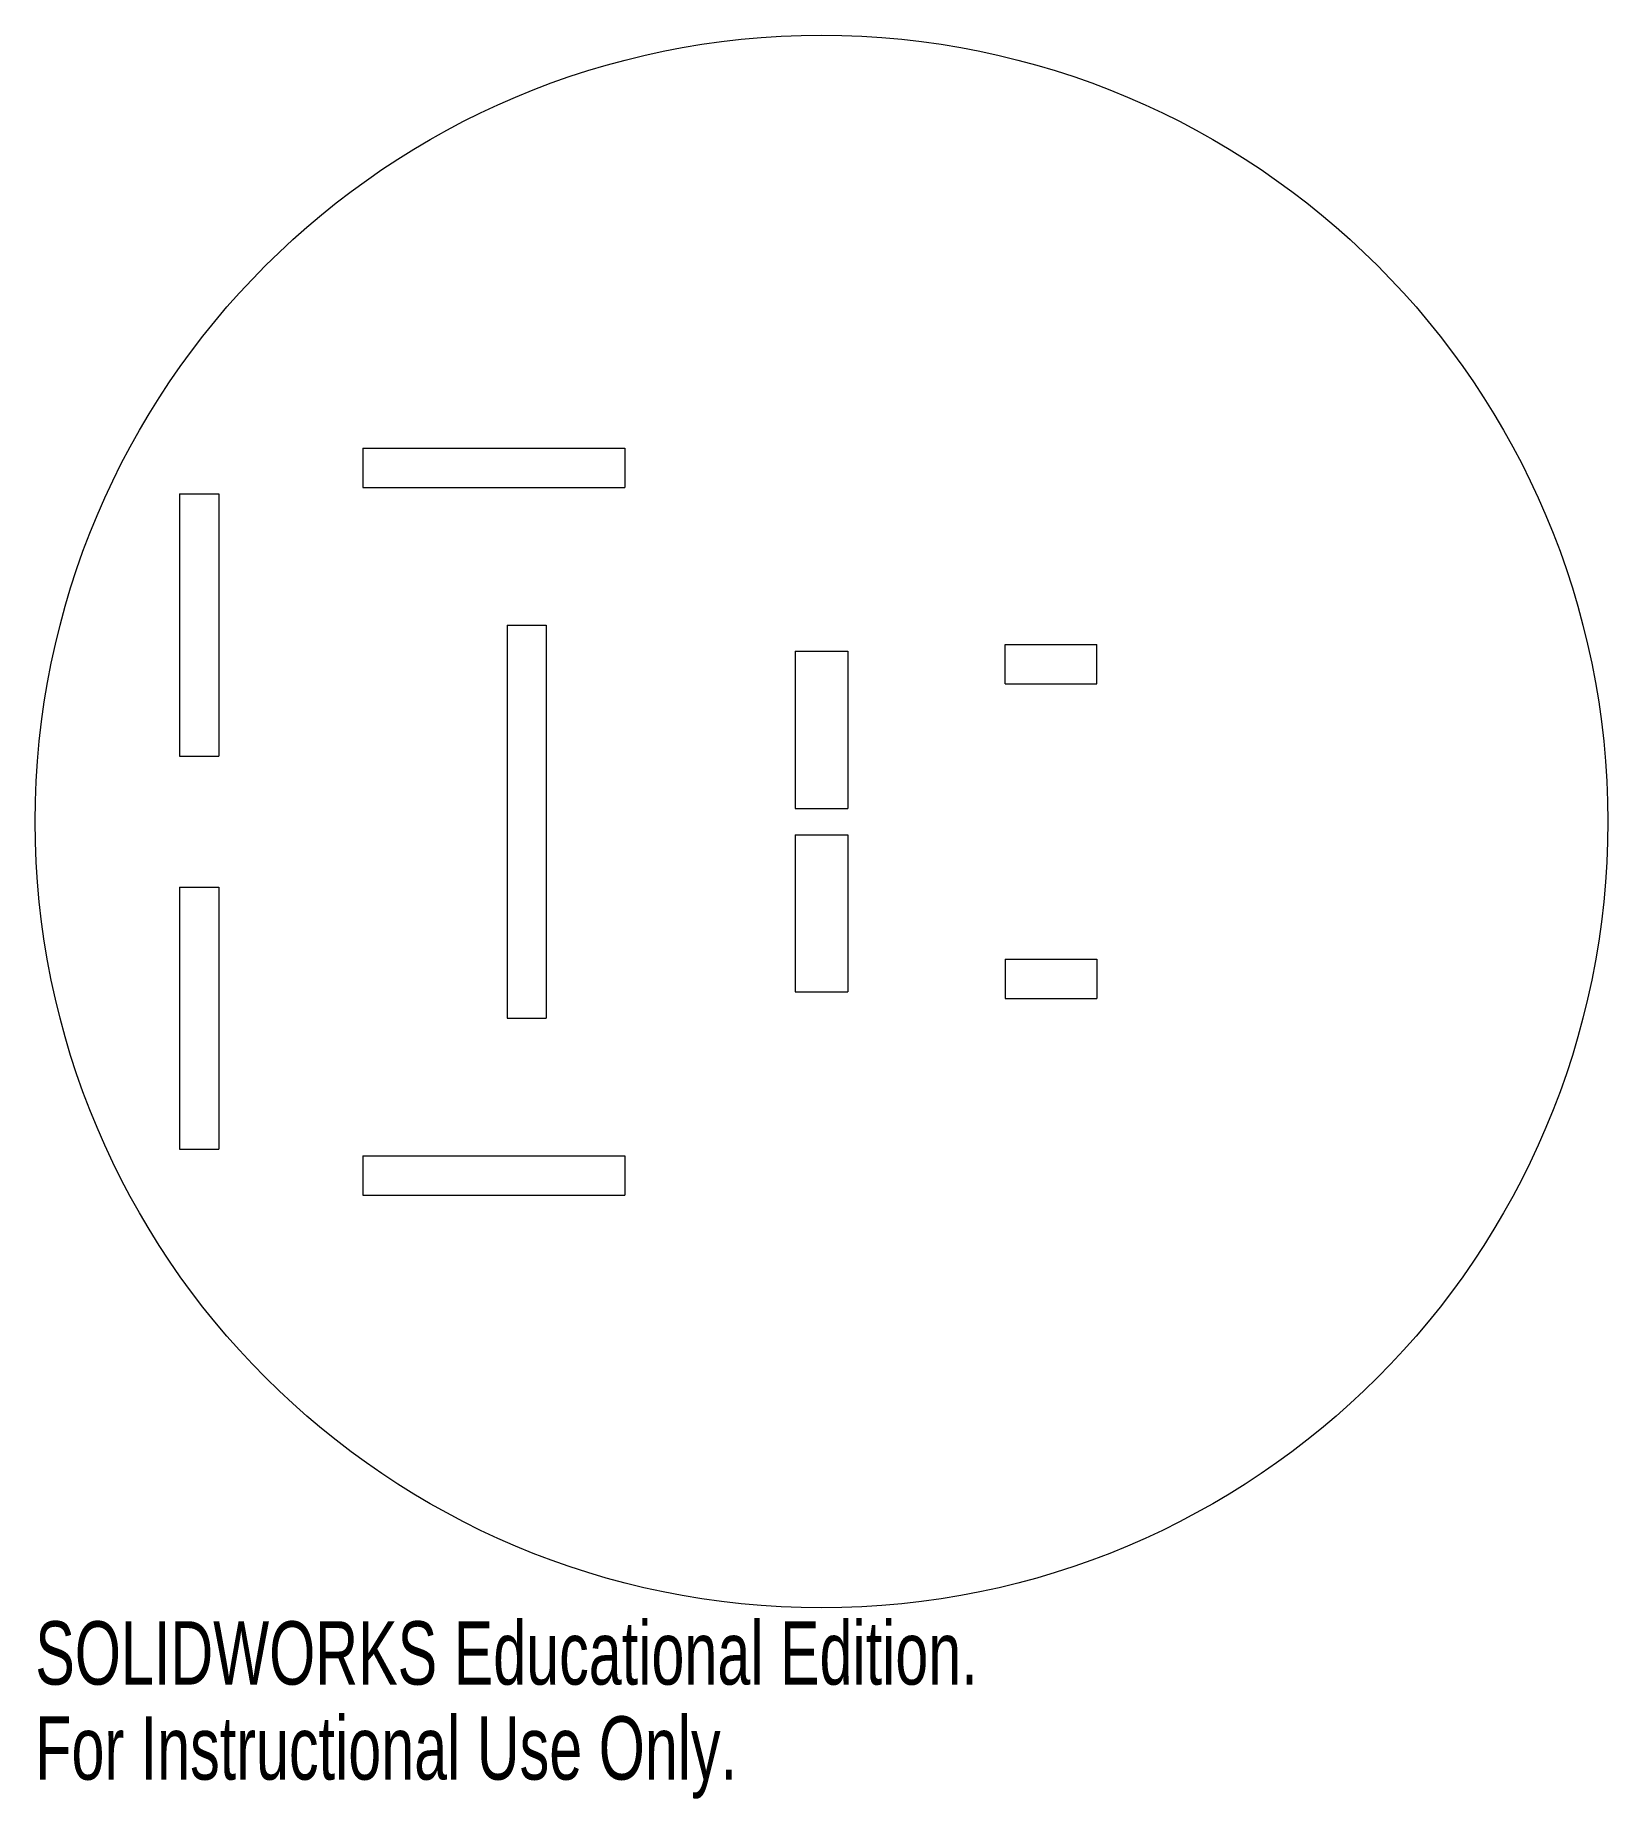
# Model space of a CAD drawing. Header units: millimetres. Extents: x -6 to 6, y -7.5 to 6.
import ezdxf

# ---------------------------------------------------------------- set-up
doc = ezdxf.new("R2010")
doc.units = ezdxf.units.MM
doc.styles.add('SLDTEXTSTYLE0', font='TXT', dxfattribs={"width": 0.7})

msp = doc.modelspace()

# ---------------------------------------------------------------- linework, layer by layer
at = {"color": 7, "linetype": 'Continuous', "lineweight": 15}
for p, q in [((-3.5, 2.85), (-1.5, 2.85)), ((-3.5, 2.85), (-3.5, 2.55)), ((-1.5, 2.85), (-1.5, 2.55)), ((-4.9, 2.5), (-4.9, 0.5)), ((-4.9, 2.5), (-4.6, 2.5)), ((-4.6, 2.5), (-4.6, 0.5)), ((-3.5, 2.55), (-1.5, 2.55)), ((-2.4, 1.5), (-2.4, -1.5)), ((-2.4, 1.5), (-2.1, 1.5)), ((-2.1, 1.5), (-2.1, -1.5)), ((1.402, 1.35), (2.101, 1.35)), ((1.402, 1.05), (1.402, 1.35)), ((2.101, 1.05), (2.101, 1.35)), ((-0.2, 1.3), (-0.2, 0.1)), ((-0.2, 1.3), (0.2, 1.3)), ((0.2, 1.3), (0.2, 0.1)), ((1.402, 1.05), (2.101, 1.05)), ((-4.9, 0.5), (-4.6, 0.5)), ((-0.2, 0.1), (0.2, 0.1)), ((-0.2, -0.1), (-0.2, -1.3)), ((-0.2, -0.1), (0.2, -0.1)), ((0.2, -0.1), (0.2, -1.3)), ((-4.9, -0.5), (-4.9, -2.5)), ((-4.9, -0.5), (-4.6, -0.5)), ((-4.6, -0.5), (-4.6, -2.5)), ((1.402, -1.05), (1.402, -1.35)), ((1.402, -1.05), (2.101, -1.05)), ((2.101, -1.05), (2.101, -1.35)), ((-0.2, -1.3), (0.2, -1.3)), ((1.402, -1.35), (2.101, -1.35)), ((-2.4, -1.5), (-2.1, -1.5)), ((-4.9, -2.5), (-4.6, -2.5)), ((-3.5, -2.55), (-1.5, -2.55)), ((-3.5, -2.55), (-3.5, -2.85)), ((-1.5, -2.55), (-1.5, -2.85)), ((-3.5, -2.85), (-1.5, -2.85))]:
    msp.add_line(p, q, dxfattribs=at)
msp.add_circle((0, 0), 6, dxfattribs=at)

# ---------------------------------------------------------------- texts
at = {"color": 7, "linetype": 'Continuous', "char_height": 0.48336, "attachment_point": 1, "style": 'SLDTEXTSTYLE0'}
for s, insert in [('SOLIDWORKS Educational Edition.', (-6, -6.102)), ('For Instructional Use Only.', (-6, -6.827))]:
    msp.add_mtext(s, dxfattribs=dict(at, insert=insert))

doc.saveas('drawing.dxf')
